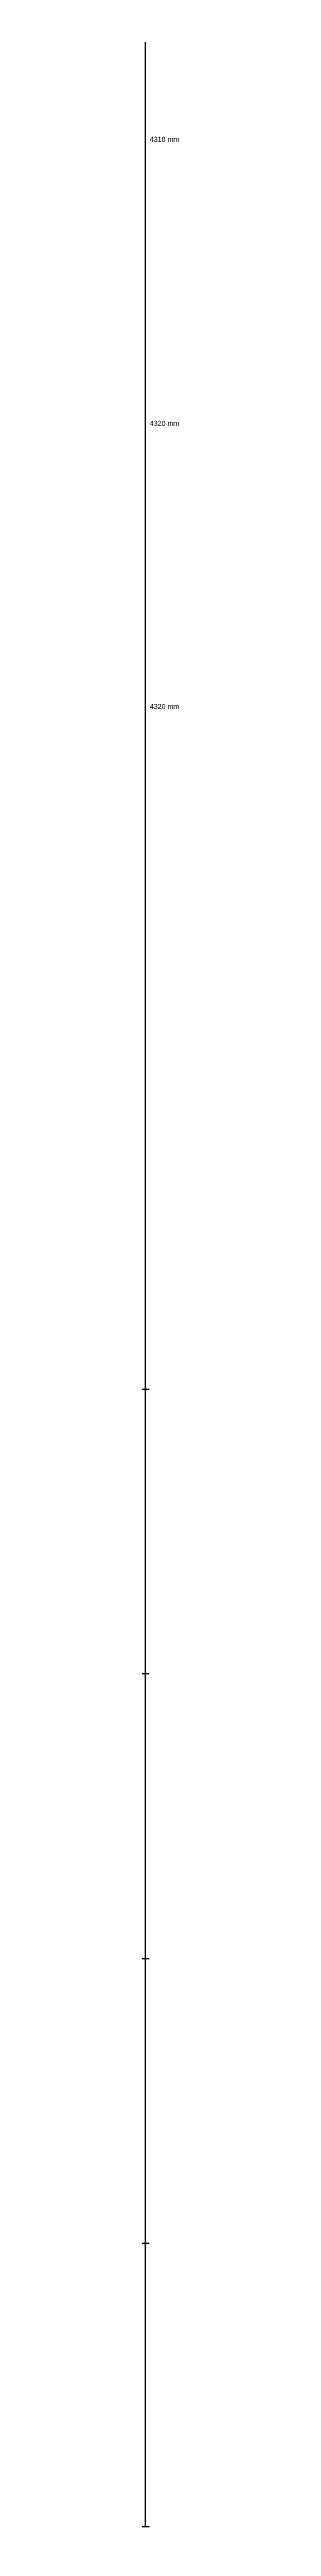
# Model space of a CAD drawing. Extents: x -8460 to 1973, y -4230 to 1658.
# Drawn here: x 31 to 74, y -4230 to -1286 of the extents above; entities that cross this region are included whole.
import ezdxf

# ---------------------------------------------------------------- set-up
doc = ezdxf.new("R2010")
doc.units = 0
doc.layers.add('DIMS', color=7, linetype='CONTINUOUS')
doc.styles.add('ARIAL', font='arial.ttf')

msp = doc.modelspace()

# ---------------------------------------------------------------- linework, layer by layer
at = {"layer": 'DIMS'}
for p, q in [((35, -2878.4), (35, 1439.6)), ((35, -3216.4), (35, 1101.6)), ((35, -3554.9), (35, 763)), ((35, -3893.5), (35, 426.5)), ((35, -4230), (35, 90)), ((31, -2878.4), (39, -2878.4)), ((31, -3216.4), (39, -3216.4)), ((31, -3554.9), (39, -3554.9)), ((31, -3893.5), (39, -3893.5)), ((31, -4230), (39, -4230))]:
    msp.add_line(p, q, dxfattribs=at)

# ---------------------------------------------------------------- texts
at = {"layer": 'DIMS', "style": 'ARIAL'}
for s, p in [('4318 mm', (40, -1395.9)), ('4320 mm', (40, -1733.5)), ('4320 mm', (40, -2070))]:
    msp.add_text(s, height=6, dxfattribs=at).set_placement(p)

doc.saveas('drawing.dxf')
